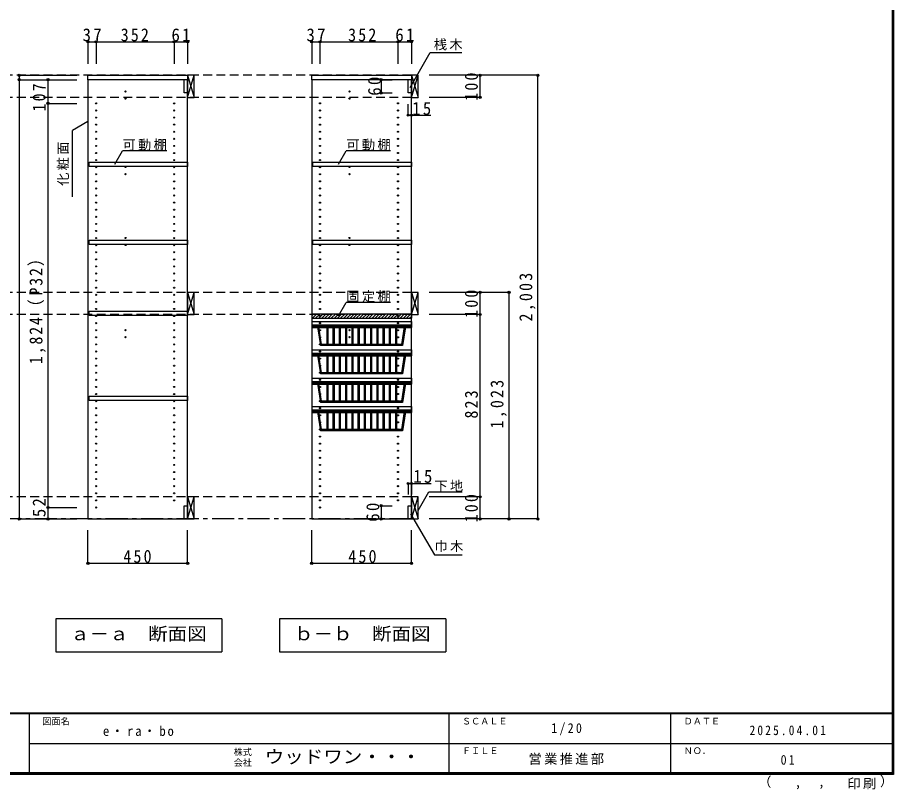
# Model space of a CAD drawing. Units: millimetres at full size, sheet at 1:20. Extents: x -3922 to 3878, y -2932 to 2722.
# Drawn here: x -74 to 3878, y -2932 to 552 of the extents above; entities that cross this region are included whole.
import ezdxf
from ezdxf.enums import TextEntityAlignment as Align

# ---------------------------------------------------------------- set-up
doc = ezdxf.new("R2010")
doc.units = ezdxf.units.MM
doc.header["$LTSCALE"] = 20
doc.header["$PDMODE"] = 32
doc.header["$PDSIZE"] = 10
doc.linetypes.add('CHAIN1', pattern=[8, 5, -1, 1, -1])
doc.linetypes.add('DASHED2', pattern=[3, 2, -1])
for name, color, linetype in [('0-2_本体', 2, 'Continuous'), ('0-3_固定棚', 3, 'Continuous'), ('0-4_可動棚', 3, 'Continuous'), ('0-5', 4, 'Continuous'), ('0-7_桟木・巾木', 2, 'Continuous'), ('0-8_引き出し', 3, 'Continuous'), ('0-9_他ｱｲﾃﾑ', 7, 'Continuous'), ('0-A_文字', 7, 'Continuous'), ('0-B_寸法', 7, 'Continuous'), ('0-C_ハッチ', 4, 'Continuous'), ('F-1_枠', 6, 'Continuous'), ('F-A_文字', 7, 'Continuous')]:
    doc.layers.add(name, color=color, linetype=linetype)
doc.styles.add('ＭＳ ゴシック', font='')
doc.styles.get('ＭＳ ゴシック').set_extended_font_data('MS Gothic')

# ---------------------------------------------------------------- blocks, each defined once
blk = doc.blocks.new('ワイヤー(小)_横')
at = {"layer": '0-9_他ｱｲﾃﾑ', "color": 2}
for p, q in [((-228.94, 56.73), (221.06, 56.73)), ((-228.94, 56.73), (-228.94, 29.73)), ((-228.94, 41.73), (221.06, 41.73)), ((221.06, 56.73), (221.06, 29.73)), ((-228.94, 29.73), (221.06, 29.73))]:
    blk.add_line(p, q, dxfattribs=at)
at = {"layer": '0-9_他ｱｲﾃﾑ'}
for p, q in [((-223.94, 32.73), (216.06, 32.73)), ((-202.5, 32.73), (-188.94, -52.27)), ((-184.67, -47.27), (-197.44, 32.73)), ((-161.48, 32.73), (-161.48, -47.27)), ((-156.48, 32.73), (-156.48, -47.27)), ((-133.29, 32.73), (-133.29, -47.27)), ((-128.29, 32.73), (-128.29, -47.27)), ((-105.1, 32.73), (-105.1, -47.27)), ((-100.1, 32.73), (-100.1, -47.27)), ((-76.91, 32.73), (-76.91, -47.27)), ((-71.91, 32.73), (-71.91, -47.27)), ((-48.72, 32.73), (-48.72, -47.27)), ((-43.72, 32.73), (-43.72, -47.27)), ((-20.53, 32.73), (-20.53, -47.27)), ((-15.53, 32.73), (-15.53, -47.27)), ((7.66, 32.73), (7.66, -47.27)), ((12.66, 32.73), (12.66, -47.27)), ((35.85, 32.73), (35.85, -47.27)), ((40.85, 32.73), (40.85, -47.27)), ((64.04, 32.73), (64.04, -47.27)), ((69.04, 32.73), (69.04, -47.27)), ((92.23, 32.73), (92.23, -47.27)), ((97.23, 32.73), (97.23, -47.27)), ((120.42, 32.73), (120.42, -47.27)), ((125.42, 32.73), (125.42, -47.27)), ((148.61, 32.73), (148.61, -47.27)), ((153.61, 32.73), (153.61, -47.27)), ((176.8, -47.27), (189.56, 32.73)), ((194.63, 32.73), (181.06, -52.27)), ((216.06, 32.73), (216.06, 37.73)), ((181.06, -52.27), (-188.94, -52.27)), ((153.61, -47.27), (-184.67, -47.27)), ((176.8, -47.27), (153.61, -47.27))]:
    blk.add_line(p, q, dxfattribs=at)
blk.add_lwpolyline([(-223.94, 32.73), (-223.94, 37.73), (216.06, 37.73)], dxfattribs=at)

msp = doc.modelspace()

# ---------------------------------------------------------------- linework, layer by layer
at = {"layer": '0-2_本体'}
for p, q in [((243.47, 271.73), (243.47, 291.73)), ((243.47, 291.73), (693.47, 291.73)), ((693.47, 291.73), (693.47, 271.73)), ((1253.47, 271.73), (1253.47, 291.73)), ((1253.47, 291.73), (1703.47, 291.73)), ((1703.47, 291.73), (1703.47, 271.73)), ((693.47, 271.73), (243.47, 271.73)), ((1703.47, 271.73), (1253.47, 271.73))]:
    msp.add_line(p, q, dxfattribs=at)
at = {"layer": '0-3_固定棚', "color": 2}
for p, q in [((1253.47, -785.27), (1253.47, -805.27)), ((1253.47, -785.27), (1703.47, -785.27)), ((1703.47, -785.27), (1703.47, -805.27)), ((1253.47, -805.27), (1703.47, -805.27))]:
    msp.add_line(p, q, dxfattribs=at)
at = {"layer": '0-4_可動棚', "color": 2}
for points in [[(248.47, -100.77), (693.47, -100.77), (693.47, -120.77), (248.47, -120.77)], [(1258.47, -100.77), (1703.47, -100.77), (1703.47, -120.77), (1258.47, -120.77)], [(248.47, -452.77), (693.47, -452.77), (693.47, -472.77), (248.47, -472.77)], [(1258.47, -452.77), (1703.47, -452.77), (1703.47, -472.77), (1258.47, -472.77)], [(248.47, -772.77), (693.47, -772.77), (693.47, -792.77), (248.47, -792.77)], [(248.47, -1156.77), (693.47, -1156.77), (693.47, -1176.77), (248.47, -1176.77)]]:
    msp.add_lwpolyline(points, close=True, dxfattribs=at)
at = {"layer": '0-5', "color": 3}
for p, q in [((243.47, 271.73), (243.47, -1711.27)), ((693.47, 271.73), (243.47, 271.73)), ((693.47, -1711.27), (693.47, 271.73)), ((1253.47, 271.73), (1253.47, -1711.27)), ((1703.47, 271.73), (1253.47, 271.73)), ((1703.47, -1711.27), (1703.47, 271.73)), ((243.47, -1711.27), (693.47, -1711.27)), ((1253.47, -1711.27), (1703.47, -1711.27))]:
    msp.add_line(p, q, dxfattribs=at)
at = {"layer": '0-5'}
for centre in [(413.47, 218.23), (1423.47, 218.23), (280.47, 164.73), (413.47, 186.23), (632.47, 164.73), (1290.47, 164.73), (1423.47, 186.23), (1642.47, 164.73), (280.47, 132.73), (632.47, 132.73), (1290.47, 132.73), (1642.47, 132.73), (280.47, 100.73), (632.47, 100.73), (1290.47, 100.73), (1642.47, 100.73), (280.47, 68.73), (632.47, 68.73), (1290.47, 68.73), (1642.47, 68.73), (280.47, 36.73), (280.47, 4.73), (632.47, 36.73), (632.47, 4.73), (1290.47, 36.73), (1290.47, 4.73), (1642.47, 36.73), (1642.47, 4.73), (280.47, -27.27), (632.47, -27.27), (1290.47, -27.27), (1642.47, -27.27), (280.47, -59.27), (632.47, -59.27), (1290.47, -59.27), (1642.47, -59.27), (280.47, -91.27), (632.47, -91.27), (1290.47, -91.27), (1642.47, -91.27), (280.47, -123.27), (280.47, -155.27), (413.47, -122.77), (413.47, -154.77), (632.47, -123.27), (632.47, -155.27), (1290.47, -123.27), (1290.47, -155.27), (1423.47, -122.77), (1423.47, -154.77), (1642.47, -123.27), (1642.47, -155.27), (280.47, -187.27), (632.47, -187.27), (1290.47, -187.27), (1642.47, -187.27), (280.47, -219.27), (632.47, -219.27), (1290.47, -219.27), (1642.47, -219.27), (280.47, -251.27), (632.47, -251.27), (1290.47, -251.27), (1642.47, -251.27), (280.47, -283.27), (280.47, -315.27), (632.47, -283.27), (632.47, -315.27), (1290.47, -283.27), (1290.47, -315.27), (1642.47, -283.27), (1642.47, -315.27), (280.47, -347.27), (632.47, -347.27), (1290.47, -347.27), (1642.47, -347.27), (280.47, -379.27), (632.47, -379.27), (1290.47, -379.27), (1642.47, -379.27), (280.47, -411.27), (632.47, -411.27), (1290.47, -411.27), (1642.47, -411.27), (280.47, -443.27), (280.47, -475.27), (413.47, -442.77), (413.47, -474.77), (632.47, -443.27), (632.47, -475.27), (1290.47, -443.27), (1290.47, -475.27), (1423.47, -442.77), (1423.47, -474.77), (1642.47, -443.27), (1642.47, -475.27), (280.47, -507.27), (632.47, -507.27), (1290.47, -507.27), (1642.47, -507.27), (280.47, -539.27), (632.47, -539.27), (1290.47, -539.27), (1642.47, -539.27), (280.47, -571.27), (632.47, -571.27), (1290.47, -571.27), (1642.47, -571.27), (280.47, -603.27), (632.47, -603.27), (1290.47, -603.27), (1642.47, -603.27), (280.47, -635.27), (280.47, -667.27), (632.47, -635.27), (632.47, -667.27), (1290.47, -635.27), (1290.47, -667.27), (1642.47, -635.27), (1642.47, -667.27), (280.47, -699.27), (632.47, -699.27), (1290.47, -699.27), (1642.47, -699.27), (280.47, -731.27), (632.47, -731.27), (1290.47, -731.27), (1642.47, -731.27), (280.47, -763.27), (632.47, -763.27), (1290.47, -763.27), (1642.47, -763.27), (280.47, -795.27), (280.47, -827.27), (632.47, -795.27), (632.47, -827.27), (1290.47, -795.27), (1290.47, -827.27), (1642.47, -795.27), (1642.47, -827.27), (280.47, -859.27), (413.47, -858.77), (632.47, -859.27), (1290.47, -859.27), (1423.47, -858.77), (1642.47, -859.27), (280.47, -891.27), (413.47, -890.77), (632.47, -891.27), (1290.47, -891.27), (1423.47, -890.77), (1642.47, -891.27), (280.47, -923.27), (632.47, -923.27), (1290.47, -923.27), (1642.47, -923.27), (280.47, -955.27), (280.47, -987.27), (632.47, -955.27), (632.47, -987.27), (1290.47, -955.27), (1290.47, -987.27), (1642.47, -955.27), (1642.47, -987.27), (280.47, -1019.27), (632.47, -1019.27), (1290.47, -1019.27), (1642.47, -1019.27), (280.47, -1051.27), (632.47, -1051.27), (1290.47, -1051.27), (1642.47, -1051.27), (280.47, -1083.27), (632.47, -1083.27), (1290.47, -1083.27), (1642.47, -1083.27), (280.47, -1115.27), (280.47, -1147.27), (632.47, -1115.27), (632.47, -1147.27), (1290.47, -1115.27), (1290.47, -1147.27), (1642.47, -1115.27), (1642.47, -1147.27), (280.47, -1179.27), (632.47, -1179.27), (1290.47, -1179.27), (1642.47, -1179.27), (280.47, -1211.27), (632.47, -1211.27), (1290.47, -1211.27), (1642.47, -1211.27), (280.47, -1243.27), (632.47, -1243.27), (1290.47, -1243.27), (1642.47, -1243.27), (280.47, -1275.27), (632.47, -1275.27), (1290.47, -1275.27), (1642.47, -1275.27), (280.47, -1307.27), (280.47, -1339.27), (632.47, -1307.27), (632.47, -1339.27), (1290.47, -1307.27), (1290.47, -1339.27), (1642.47, -1307.27), (1642.47, -1339.27), (280.47, -1371.27), (632.47, -1371.27), (1290.47, -1371.27), (1642.47, -1371.27), (280.47, -1403.27), (632.47, -1403.27), (1290.47, -1403.27), (1642.47, -1403.27), (280.47, -1435.27), (632.47, -1435.27), (1290.47, -1435.27), (1642.47, -1435.27), (280.47, -1467.27), (280.47, -1499.27), (632.47, -1467.27), (632.47, -1499.27), (1290.47, -1467.27), (1290.47, -1499.27), (1642.47, -1467.27), (1642.47, -1499.27), (280.47, -1531.27), (632.47, -1531.27), (1290.47, -1531.27), (1642.47, -1531.27), (280.47, -1563.27), (632.47, -1563.27), (1290.47, -1563.27), (1642.47, -1563.27), (280.47, -1595.27), (632.47, -1595.27), (1290.47, -1595.27), (1642.47, -1595.27), (280.47, -1627.27), (280.47, -1659.27), (632.47, -1627.27), (1290.47, -1627.27), (1290.47, -1659.27), (1642.47, -1627.27)]:
    msp.add_circle(centre, 2.5, dxfattribs=at)
at = {"layer": '0-7_桟木・巾木'}
for p, q in [((693.47, 271.73), (678.47, 271.73)), ((678.47, 211.73), (678.47, 271.73)), ((693.47, 271.73), (693.47, 230.73)), ((1703.47, 271.73), (1688.47, 271.73)), ((1688.47, 211.73), (1688.47, 271.73)), ((1703.47, 271.73), (1703.47, 230.73)), ((678.47, -1651.27), (693.47, -1651.27)), ((693.47, -1651.27), (693.47, -1711.27)), ((1688.47, -1651.27), (1703.47, -1651.27)), ((1703.47, -1651.27), (1703.47, -1711.27))]:
    msp.add_line(p, q, dxfattribs=at)
for points in [[(693.47, 211.73), (681.97, 211.73), (678.47, 211.73)], [(1703.47, 211.73), (1691.97, 211.73), (1688.47, 211.73)], [(693.47, -1711.27), (678.47, -1711.27), (678.47, -1651.27)], [(1703.47, -1711.27), (1688.47, -1711.27), (1688.47, -1651.27)]]:
    msp.add_lwpolyline(points, dxfattribs=at)
at = {"layer": '0-8_引き出し'}
for p, q in [((693.47, 291.73), (693.47, 191.73)), ((723.47, 291.73), (693.47, 291.73)), ((723.47, 191.73), (723.47, 291.73)), ((1703.47, 291.73), (1703.47, 191.73)), ((1733.47, 291.73), (1703.47, 291.73)), ((1733.47, 191.73), (1733.47, 291.73)), ((693.47, 191.73), (723.47, 191.73)), ((1703.47, 191.73), (1733.47, 191.73)), ((1703.47, -688.27), (1703.47, -788.27)), ((1733.47, -688.27), (1703.47, -688.27)), ((1733.47, -788.27), (1733.47, -688.27)), ((1703.47, -788.27), (1733.47, -788.27)), ((693.47, -1611.27), (693.47, -1711.27)), ((723.47, -1611.27), (693.47, -1611.27)), ((723.47, -1711.27), (723.47, -1611.27)), ((1703.47, -1611.27), (1703.47, -1711.27)), ((1733.47, -1611.27), (1703.47, -1611.27)), ((1733.47, -1711.27), (1733.47, -1611.27)), ((693.47, -1711.27), (723.47, -1711.27)), ((1703.47, -1711.27), (1733.47, -1711.27))]:
    msp.add_line(p, q, dxfattribs=at)
at = {"layer": '0-8_引き出し', "color": 7}
for p, q in [((693.47, 191.73), (723.47, 291.73)), ((693.47, 291.73), (723.47, 191.73)), ((1703.47, 191.73), (1733.47, 291.73)), ((1703.47, 291.73), (1733.47, 191.73)), ((693.47, -688.27), (723.47, -788.27)), ((693.47, -788.27), (723.47, -688.27)), ((1703.47, -788.27), (1733.47, -688.27)), ((1703.47, -688.27), (1733.47, -788.27)), ((693.47, -1711.27), (723.47, -1611.27)), ((693.47, -1611.27), (723.47, -1711.27)), ((1703.47, -1711.27), (1733.47, -1611.27)), ((1703.47, -1611.27), (1733.47, -1711.27))]:
    msp.add_line(p, q, dxfattribs=at)
at = {"layer": '0-8_引き出し'}
msp.add_lwpolyline([(723.47, -788.27), (723.47, -688.27), (693.47, -688.27), (693.47, -788.27)], close=True, dxfattribs=at)
at = {"layer": '0-A_文字'}
for p, q in [((1696.8, 236.27), (1787.67, 393.67)), ((1787.67, 393.67), (1929.9, 393.67)), ((243.47, 82.66), (173.47, 42.25)), ((173.47, -257.75), (173.47, 42.25)), ((364.34, -109.83), (399.36, -49.18)), ((599.36, -49.18), (399.36, -49.18)), ((1374.34, -109.83), (1409.36, -49.18)), ((1609.36, -49.18), (1409.36, -49.18)), ((1374.34, -794.33), (1409.36, -733.68)), ((1609.36, -733.68), (1409.36, -733.68)), ((1733.47, -1672.95), (1782.24, -1588.48)), ((1782.24, -1588.48), (1932.77, -1588.48)), ((848.47, -2161.27), (848.47, -2311.27)), ((1858.47, -2161.27), (1858.47, -2311.27)), ((98.47, -2311.27), (848.47, -2311.27)), ((1108.47, -2311.27), (1858.47, -2311.27))]:
    msp.add_line(p, q, dxfattribs=at)
at = {"layer": '0-A_文字', "linetype": 'CHAIN1'}
msp.add_line((1703.47, -1711.27), (-1946.53, -1711.27), dxfattribs=at)
at = {"layer": '0-A_文字'}
for points in [[(1699.66, -1687.54), (1806.74, -1873.01), (1932.77, -1873.01)], [(848.47, -2161.27), (98.47, -2161.27), (98.47, -2311.27)], [(1858.47, -2161.27), (1108.47, -2161.27), (1108.47, -2311.27)]]:
    msp.add_lwpolyline(points, dxfattribs=at)
at = {"layer": '0-B_寸法', "color": 4}
for p, q in [((243.47, 442.73), (243.47, 342.73)), ((243.47, 442.73), (693.47, 442.73)), ((280.47, 442.73), (280.47, 342.73)), ((632.47, 442.73), (632.47, 342.73)), ((693.47, 442.73), (693.47, 342.73)), ((1253.47, 442.73), (1253.47, 342.73)), ((1253.47, 442.73), (1703.47, 442.73)), ((1290.47, 442.73), (1290.47, 342.73)), ((1642.47, 442.73), (1642.47, 342.73)), ((1703.47, 442.73), (1703.47, 342.73)), ((-66.53, 291.73), (-66.53, 271.73)), ((-66.53, 291.73), (193.47, 291.73)), ((2013.47, 291.73), (1783.47, 291.73)), ((2273.47, 291.73), (1783.47, 291.73)), ((2013.47, 191.73), (2013.47, 291.73)), ((2273.47, -1711.27), (2273.47, 291.73)), ((-66.53, 271.73), (193.47, 271.73)), ((-66.53, 271.73), (-66.53, -1711.27)), ((63.47, 271.73), (193.47, 271.73)), ((63.47, 271.73), (63.47, 164.73)), ((1566.47, 271.73), (1566.47, 211.73)), ((1566.47, 271.73), (1616.47, 271.73)), ((1566.47, 211.73), (1616.47, 211.73)), ((63.47, 164.73), (193.47, 164.73)), ((63.47, 164.73), (63.47, -1659.27)), ((1688.47, 111.73), (1688.47, 161.73)), ((1703.47, 111.73), (1703.47, 161.73)), ((2013.47, 191.73), (1783.47, 191.73)), ((1688.47, 111.73), (1791.18, 111.73)), ((2013.47, -688.27), (1783.47, -688.27)), ((2013.47, -788.27), (2013.47, -688.27)), ((2143.47, -688.27), (2013.47, -688.27)), ((2143.47, -1711.27), (2143.47, -688.27)), ((2013.47, -788.27), (1783.47, -788.27)), ((2013.47, -1611.27), (2013.47, -788.27)), ((1688.47, -1551.27), (1688.47, -1601.27)), ((1688.47, -1551.27), (1791.93, -1551.27)), ((1703.47, -1551.27), (1703.47, -1601.27)), ((2013.47, -1611.27), (1783.47, -1611.27)), ((2013.47, -1711.27), (2013.47, -1611.27)), ((63.47, -1659.27), (193.47, -1659.27)), ((63.47, -1659.27), (63.47, -1711.27)), ((1566.47, -1651.27), (1566.47, -1711.27)), ((1566.47, -1651.27), (1616.47, -1651.27)), ((-66.53, -1711.27), (193.47, -1711.27)), ((63.47, -1711.27), (193.47, -1711.27)), ((1566.47, -1711.27), (1616.47, -1711.27)), ((2013.47, -1711.27), (1783.47, -1711.27)), ((2273.47, -1711.27), (1783.47, -1711.27)), ((2143.47, -1711.27), (2013.47, -1711.27)), ((243.47, -1911.27), (243.47, -1761.27)), ((693.47, -1911.27), (693.47, -1761.27)), ((1253.47, -1911.27), (1253.47, -1761.27)), ((1703.47, -1911.27), (1703.47, -1761.27)), ((243.47, -1911.27), (693.47, -1911.27)), ((1253.47, -1911.27), (1703.47, -1911.27))]:
    msp.add_line(p, q, dxfattribs=at)
at = {"layer": '0-B_寸法', "color": 4, "linetype": 'DASHED2'}
for p, q in [((1703.47, 291.73), (-1946.53, 291.73)), ((1703.47, 191.73), (-1946.53, 191.73)), ((1703.47, -688.27), (-1946.53, -688.27)), ((1703.47, -788.27), (-1946.53, -788.27)), ((1703.47, -1611.27), (-1946.53, -1611.27))]:
    msp.add_line(p, q, dxfattribs=at)
at = {"layer": '0-B_寸法'}
for p in [(243.47, 442.73), (280.47, 442.73), (632.47, 442.73), (693.47, 442.73), (1253.47, 442.73), (1290.47, 442.73), (1642.47, 442.73), (1703.47, 442.73), (-66.53, 291.73), (-66.53, 271.73), (63.47, 271.73), (1566.47, 271.73), (2013.47, 291.73), (2273.47, 291.73), (1566.47, 211.73), (63.47, 164.73), (2013.47, 191.73), (1688.47, 111.73), (1703.47, 111.73), (2013.47, -688.27), (2143.47, -688.27), (2013.47, -788.27), (1688.47, -1551.27), (1703.47, -1551.27), (2013.47, -1611.27), (63.47, -1659.27), (1566.47, -1651.27), (-66.53, -1711.27), (63.47, -1711.27), (1566.47, -1711.27), (2013.47, -1711.27), (2143.47, -1711.27), (2273.47, -1711.27), (243.47, -1911.27), (693.47, -1911.27), (1253.47, -1911.27), (1703.47, -1911.27)]:
    msp.add_point(p, dxfattribs=at)
at = {"layer": '0-C_ハッチ'}
for p, q in [((1253.47, -794.22), (1262.42, -785.27)), ((1256.56, -805.27), (1276.56, -785.27)), ((1270.7, -805.27), (1290.7, -785.27)), ((1284.84, -805.27), (1304.84, -785.27)), ((1298.99, -805.27), (1318.99, -785.27)), ((1313.13, -805.27), (1333.13, -785.27)), ((1327.27, -805.27), (1347.27, -785.27)), ((1341.41, -805.27), (1361.41, -785.27)), ((1355.55, -805.27), (1375.55, -785.27)), ((1369.7, -805.27), (1389.7, -785.27)), ((1383.84, -805.27), (1403.84, -785.27)), ((1397.98, -805.27), (1417.98, -785.27)), ((1412.12, -805.27), (1432.12, -785.27)), ((1426.26, -805.27), (1446.26, -785.27)), ((1440.41, -805.27), (1460.41, -785.27)), ((1454.55, -805.27), (1474.55, -785.27)), ((1468.69, -805.27), (1488.69, -785.27)), ((1482.83, -805.27), (1502.83, -785.27)), ((1496.97, -805.27), (1516.97, -785.27)), ((1511.12, -805.27), (1531.12, -785.27)), ((1525.26, -805.27), (1545.26, -785.27)), ((1539.4, -805.27), (1559.4, -785.27)), ((1553.54, -805.27), (1573.54, -785.27)), ((1567.69, -805.27), (1587.69, -785.27)), ((1581.83, -805.27), (1601.83, -785.27)), ((1595.97, -805.27), (1615.97, -785.27)), ((1610.11, -805.27), (1630.11, -785.27)), ((1624.25, -805.27), (1644.25, -785.27)), ((1638.4, -805.27), (1658.4, -785.27)), ((1652.54, -805.27), (1672.54, -785.27)), ((1666.68, -805.27), (1686.68, -785.27)), ((1680.82, -805.27), (1700.82, -785.27)), ((1694.96, -805.27), (1703.47, -796.76))]:
    msp.add_line(p, q, dxfattribs=at)
at = {"layer": 'F-1_枠'}
for p, q in [((3871.3, 2722.29), (3871.3, -2864.37)), ((3874.63, 2722.29), (3874.63, -2864.37)), ((3877.97, 2722.29), (3877.97, -2864.37)), ((3877.97, -2587.71), (-3922.03, -2587.71)), ((3877.97, -2591.04), (-3922.03, -2591.04)), ((-22.03, -2591.04), (-22.03, -2857.71)), ((1871.3, -2591.04), (1871.3, -2857.71)), ((2871.3, -2591.04), (2871.3, -2857.71)), ((-22.03, -2724.37), (3871.3, -2724.38)), ((3877.97, -2857.71), (-3922.03, -2857.71)), ((3877.97, -2861.04), (-3922.03, -2861.04)), ((3877.97, -2864.37), (-3922.03, -2864.37))]:
    msp.add_line(p, q, dxfattribs=at)

# ---------------------------------------------------------------- block references
at = {"layer": '0-9_他ｱｲﾃﾑ'}
for p in [(1482.41, -876.49), (1482.41, -1004.49), (1482.41, -1132.49), (1482.41, -1260.49)]:
    msp.add_blockref('ワイヤー(小)_横', p, dxfattribs=at)

# ---------------------------------------------------------------- texts
at = {"layer": '0-A_文字', "style": 'ＭＳ ゴシック', "width": 1.1}
for s, p in [('ａ－ａ\u3000断面図', (163.47, -2276.27)), ('ｂ－ｂ\u3000断面図', (1173.47, -2276.27))]:
    msp.add_text(s, height=58.65, dxfattribs=at).set_placement(p, align=Align.BOTTOM_LEFT)
at = {"layer": '0-A_文字', "char_height": 43.99, "attachment_point": 7, "style": 'ＭＳ ゴシック'}
for s, insert in [('\\T1.17;桟木', (1803.88, 403.88)), ('\\T1.17;可動棚', (399.36, -49.18)), ('\\T1.17;可動棚', (1409.36, -49.18)), ('\\T1.17;固定棚', (1409.36, -733.68)), ('\\T1.17;下地', (1806.74, -1588.48)), ('\\T1.17;巾木', (1806.74, -1861.06))]:
    msp.add_mtext(s, dxfattribs=dict(at, insert=insert))
at = {"layer": '0-A_文字', "insert": (158.47, -207.75), "char_height": 43.99, "attachment_point": 7, "rotation": 90, "style": 'ＭＳ ゴシック'}
msp.add_mtext('\\T1.17;化粧面', dxfattribs=at)
at = {"layer": '0-B_寸法', "char_height": 58.65, "attachment_point": 7, "style": 'ＭＳ ゴシック'}
for s, insert in [('\\T1.27;\\W0.95;37', (219.47, 443.94)), ('\\T1.27;\\W0.9;352', (391.47, 443.94)), ('\\T1.27;\\W0.95;61', (620.47, 443.94)), ('\\T1.27;\\W0.95;37', (1229.47, 443.94)), ('\\T1.27;\\W0.9;352', (1417.47, 443.94)), ('\\T1.27;\\W0.95;61', (1630.47, 443.94)), ('\\T1.27;\\W0.95;15', (1706.36, 111.73)), ('\\T1.27;\\W0.95;15', (1711.38, -1548.8)), ('\\T1.27;\\W0.9;450', (403.47, -1910.06)), ('\\T1.27;\\W0.9;450', (1418.47, -1910.06))]:
    msp.add_mtext(s, dxfattribs=dict(at, insert=insert))
at = {"layer": '0-B_寸法', "char_height": 58.65, "attachment_point": 7, "rotation": 90, "style": 'ＭＳ ゴシック'}
for s, insert in [('\\T1.27;\\W0.95;60', (1566.47, 199.23)), ('\\T1.27;\\W0.9;100', (2003.47, 176.73)), ('\\T1.27;\\W0.9;107', (53.47, 127.97)), ('\\T1.23;\\W0.9;1,824（P32）', (53.47, -1012.27)), ('\\T1.28;\\W0.9;2,003', (2263.47, -819.77)), ('\\T1.27;\\W0.9;100', (2003.47, -803.27)), ('\\T1.28;\\W0.9;1,023', (2133.47, -1302.77)), ('\\T1.27;\\W0.9;823', (2003.47, -1257.77)), ('\\T1.27;\\W0.9;100', (2003.47, -1726.27)), ('\\T1.27;\\W0.95;52', (53.47, -1703)), ('\\T1.27;\\W0.95;60', (1558.86, -1723.77))]:
    msp.add_mtext(s, dxfattribs=dict(at, insert=insert))
at = {"layer": 'F-A_文字', "style": 'ＭＳ ゴシック'}
for s, height, p in [('図面名', 29.33, (37.97, -2647.71)), ('ＳＣＡＬＥ', 29.33, (1931.3, -2647.71)), ('ＤＡＴＥ', 29.33, (2931.3, -2647.71)), ('株式', 29.33, (901.3, -2787.04)), ('ＦＩＬＥ', 29.33, (1931.3, -2781.04)), ('ＮＯ．', 29.33, (2931.3, -2781.04)), ('会社', 29.33, (901.3, -2835.04)), ('（', 43.99, (3267.32, -2933.25)), ('）', 43.99, (3816.9, -2930.46)), (',', 43.99, (3432.15, -2933.25)), (',', 43.99, (3538.1, -2931.39))]:
    msp.add_text(s, height=height, dxfattribs=at).set_placement(p, align=Align.BOTTOM_LEFT)
at = {"layer": 'F-A_文字', "style": 'ＭＳ ゴシック', "width": 1.1}
msp.add_text('ウッドワン・・・', height=58.65, dxfattribs=at).set_placement((1041.3, -2831.04), align=Align.BOTTOM_LEFT)
at = {"layer": 'F-A_文字', "char_height": 43.99, "attachment_point": 7, "style": 'ＭＳ ゴシック'}
for s, insert in [('\\T1.28;\\W0.95;e・ra・bo', (311.3, -2691.04)), ('\\T1.38;\\W0.9;1/20', (2333.8, -2687.71)), ('\\T1.39;\\W0.85;2025.04.01', (3228.8, -2687.71)), ('\\T1.17;営業推進部', (2231.3, -2821.04)), ('\\T1.36;\\W0.9;01', (3368.8, -2821.04)), ('\\T1.17;印刷', (3670.07, -2932.32))]:
    msp.add_mtext(s, dxfattribs=dict(at, insert=insert))

doc.saveas('drawing.dxf')
